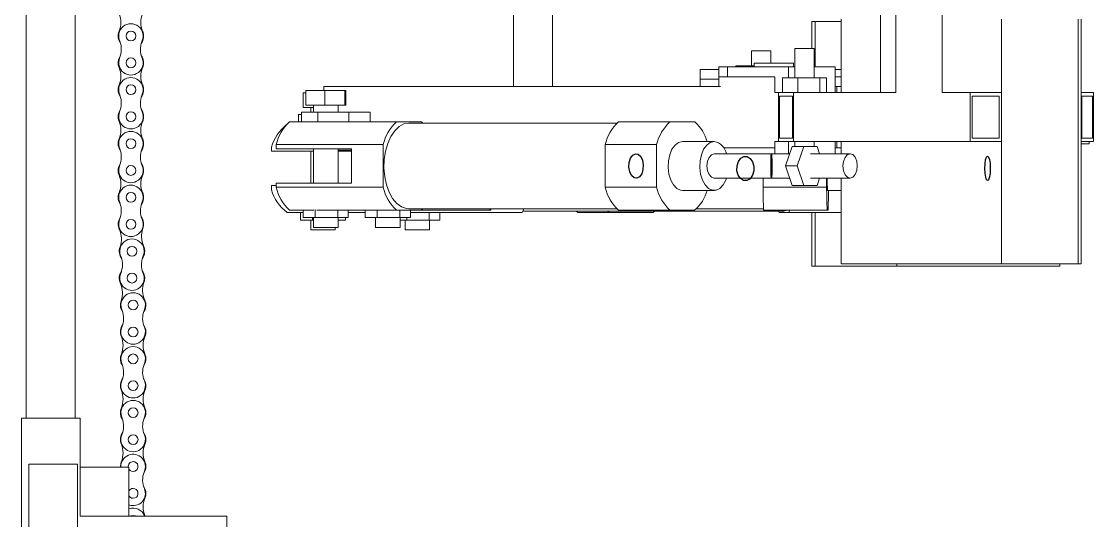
# Model space of a CAD drawing. Header units: millimetres. Extents: x 127 to 2222, y 23 to 864.
# Drawn here: x 777.4 to 887.1, y 612 to 663 of the extents above; entities that cross this region are included whole.
import ezdxf

# ---------------------------------------------------------------- set-up
doc = ezdxf.new("R2010")
doc.units = ezdxf.units.MM

msp = doc.modelspace()

# ---------------------------------------------------------------- linework, layer by layer
at = {"color": 7, "linetype": 'Continuous', "lineweight": 15}
for p, q in [((777.86, 622.46), (777.86, 746.35)), ((865.26, 655.73), (865.26, 725.73)), ((866.81, 655.73), (866.81, 725.73)), ((871.57, 655.73), (871.57, 725.73)), ((782.86, 622.46), (782.86, 681.35)), ((827.69, 670.73), (827.69, 656.35)), ((831.69, 656.35), (831.69, 670.73)), ((858.57, 662.98), (858.23, 662.98)), ((858.23, 660.23), (858.23, 662.98)), ((858.57, 658.35), (858.57, 662.98)), ((858.57, 662.98), (861.23, 662.98)), ((861.22, 655.73), (861.22, 663.23)), ((877.62, 638.23), (877.62, 663.23)), ((885.49, 638.23), (885.49, 663.23)), ((885.78, 638.23), (885.78, 663.23)), ((852.04, 659.98), (852.04, 658.48)), ((852.04, 659.98), (853.74, 659.98)), ((853.74, 659.98), (854.04, 659.98)), ((854.04, 658.73), (854.04, 659.98)), ((856.48, 660.23), (856.48, 657.23)), ((856.48, 660.23), (856.9, 660.23)), ((856.9, 660.23), (858.48, 660.23)), ((858.48, 657.23), (858.48, 660.23)), ((848.7, 658.35), (848.7, 657.35)), ((848.7, 658.35), (849.61, 658.35)), ((849.61, 658.35), (849.61, 657.35)), ((849.61, 658.35), (855.85, 658.35)), ((850.46, 658.48), (850.46, 658.35)), ((852.34, 658.48), (850.46, 658.48)), ((852.34, 658.73), (852.34, 658.35)), ((856.34, 658.73), (852.34, 658.73)), ((855.85, 658.35), (855.85, 657.23)), ((855.85, 658.35), (856.48, 658.35)), ((856.34, 658.35), (856.34, 658.73)), ((858.48, 658.35), (860.6, 658.35)), ((860.6, 658.35), (860.6, 655.73)), ((846.82, 658.1), (846.82, 657.1)), ((846.82, 658.1), (848.7, 658.1)), ((846.82, 657.1), (846.82, 656.35)), ((848.7, 657.1), (846.82, 657.1)), ((848.7, 657.35), (848.7, 656.35)), ((849.61, 657.35), (848.7, 657.35)), ((854.44, 657.35), (849.61, 657.35)), ((854.44, 655.73), (854.44, 657.35)), ((855.23, 657.23), (855.23, 655.73)), ((855.23, 657.23), (856.81, 657.23)), ((856.81, 657.23), (856.81, 655.73)), ((856.81, 657.23), (859.06, 657.23)), ((859.06, 657.23), (859.06, 655.73)), ((859.06, 657.23), (859.73, 657.23)), ((859.73, 657.23), (859.73, 655.73)), ((860.6, 658.1), (861.22, 658.1)), ((861.22, 657.35), (860.6, 657.35)), ((808.31, 655.95), (808.31, 656.35)), ((848.89, 656.35), (808.31, 656.35)), ((860.6, 656.35), (861.22, 656.35)), ((860.77, 655.73), (860.77, 656.35)), ((860.77, 655.73), (860.77, 656.35)), ((806.17, 655.7), (806.17, 654.2)), ((806.17, 655.7), (806.45, 655.7)), ((806.45, 655.95), (806.45, 654.45)), ((806.45, 655.95), (808.39, 655.95)), ((808.39, 655.95), (808.39, 654.45)), ((808.39, 655.95), (810.44, 655.95)), ((810.44, 655.95), (810.44, 654.45)), ((810.44, 655.95), (810.55, 655.95)), ((810.55, 655.95), (810.55, 654.45)), ((854.44, 655.73), (854.81, 655.73)), ((854.81, 650.73), (854.81, 655.73)), ((854.81, 655.73), (855.23, 655.73)), ((854.91, 655.38), (856.25, 655.38)), ((854.91, 651.08), (854.91, 655.38)), ((855.23, 655.73), (855.72, 655.73)), ((855.72, 655.73), (856.36, 655.73)), ((856.25, 655.38), (856.25, 651.08)), ((856.36, 655.73), (856.36, 650.73)), ((866.81, 655.73), (856.36, 655.73)), ((874.42, 655.73), (871.57, 655.73)), ((874.42, 655.73), (874.42, 650.73)), ((877.62, 655.73), (874.42, 655.73)), ((874.64, 651.08), (874.64, 655.38)), ((874.64, 655.38), (877.39, 655.38)), ((877.39, 655.38), (877.39, 651.08)), ((877.62, 650.73), (877.62, 655.73)), ((885.78, 650.73), (885.78, 655.73)), ((885.78, 655.73), (887.05, 655.73)), ((886.96, 655.38), (885.87, 655.38)), ((885.87, 655.38), (885.87, 651.08)), ((886.96, 651.08), (886.96, 655.38)), ((887.05, 655.73), (887.05, 650.73)), ((806.17, 654.2), (807.25, 654.2)), ((806.45, 654.45), (808.39, 654.45)), ((806.97, 654.2), (806.97, 653.73)), ((807.25, 654.45), (807.25, 653.73)), ((808.39, 654.45), (810.44, 654.45)), ((809.75, 653.73), (809.75, 654.45)), ((810.44, 654.45), (810.55, 654.45)), ((806.23, 652.73), (804.79, 652.73)), ((805.72, 653.48), (805.72, 652.73)), ((806, 653.48), (805.72, 653.48)), ((806, 653.73), (806, 652.73)), ((807.7, 653.73), (806, 653.73)), ((806.23, 652.73), (807.7, 652.73)), ((807.7, 652.73), (807.7, 653.73)), ((810.87, 653.73), (807.7, 653.73)), ((807.7, 652.73), (808.21, 652.73)), ((815.74, 652.73), (808.21, 652.73)), ((810.87, 652.73), (810.87, 653.73)), ((813.05, 653.73), (810.87, 653.73)), ((813.05, 653.73), (813.05, 652.73)), ((818.29, 652.73), (815.74, 652.73)), ((818.43, 652.6), (818.29, 652.73)), ((843.71, 652.73), (838.44, 652.73)), ((846.26, 652.73), (843.71, 652.73)), ((838.3, 652.6), (817.01, 652.6)), ((848.23, 650.73), (844.99, 650.73)), ((854.44, 649.48), (854.44, 650.73)), ((854.44, 650.73), (854.81, 650.73)), ((856.36, 650.73), (854.81, 650.73)), ((856.25, 651.08), (854.91, 651.08)), ((855.85, 649.48), (855.85, 650.73)), ((874.42, 650.73), (856.36, 650.73)), ((856.48, 650.73), (856.48, 650.23)), ((858.48, 650.23), (858.48, 650.73)), ((860.6, 649.48), (860.6, 650.73)), ((860.77, 650.1), (860.77, 650.73)), ((861.22, 649.48), (861.22, 650.73)), ((877.62, 650.73), (874.42, 650.73)), ((877.39, 651.08), (874.64, 651.08)), ((885.78, 650.73), (887.05, 650.73)), ((886.59, 650.48), (885.78, 650.48)), ((885.87, 651.08), (886.96, 651.08)), ((886.59, 650.73), (886.59, 650.48)), ((802.93, 650.16), (802.93, 649.73)), ((807.25, 649.73), (802.93, 649.73)), ((814.38, 650.41), (803.43, 650.41)), ((803.43, 649.98), (803.43, 650.41)), ((811.13, 649.98), (803.43, 649.98)), ((806.97, 649.73), (806.97, 646.48)), ((807.25, 649.98), (807.25, 646.48)), ((809.75, 646.48), (809.75, 649.98)), ((809.75, 649.85), (811.13, 649.85)), ((811.13, 649.73), (809.75, 649.73)), ((811.13, 646.48), (811.13, 649.98)), ((814.38, 646.05), (814.38, 650.41)), ((842.35, 650.41), (837.08, 650.41)), ((837.08, 646.05), (837.08, 650.41)), ((842.35, 646.05), (842.35, 650.41)), ((855.95, 649.48), (848.23, 649.48)), ((854.44, 650.1), (849.2, 650.1)), ((856.2, 650.23), (855.52, 648.23)), ((857.42, 650.23), (856.2, 650.23)), ((857.42, 650.23), (856.74, 648.23)), ((857.7, 650.23), (857.42, 650.23)), ((857.7, 650.23), (858.48, 650.23)), ((862.15, 649.48), (858.09, 649.48)), ((858.77, 650.23), (858.48, 650.23)), ((859.02, 649.48), (858.77, 650.23)), ((861.22, 650.1), (860.6, 650.1)), ((856.74, 648.23), (855.52, 648.23)), ((855.52, 648.23), (856.2, 646.23)), ((856.74, 648.23), (857.42, 646.23)), ((802.93, 646.23), (802.93, 645.8)), ((803.43, 646.23), (802.93, 646.23)), ((803.43, 646.05), (803.43, 646.48)), ((803.43, 646.48), (811.13, 646.48)), ((848.23, 646.98), (855.95, 646.98)), ((853.24, 646.05), (853.24, 646.98)), ((857.42, 646.23), (856.2, 646.23)), ((857.42, 646.23), (858.77, 646.23)), ((858.09, 646.98), (862.15, 646.98)), ((858.77, 646.23), (859.02, 646.98)), ((859.74, 646.05), (859.74, 646.98)), ((861.22, 638.23), (861.22, 646.98)), ((814.38, 646.05), (803.43, 646.05)), ((842.35, 646.05), (837.08, 646.05)), ((844.99, 645.73), (848.23, 645.73)), ((859.74, 646.05), (853.24, 646.05)), ((859.84, 645.73), (861.22, 645.73)), ((806.19, 643.48), (804.55, 643.48)), ((807.26, 643.73), (804.79, 643.73)), ((805.91, 643.48), (805.91, 642.7)), ((806.19, 643.73), (806.19, 642.95)), ((807.41, 642.95), (806.19, 642.95)), ((807.14, 642.95), (807.14, 642.7)), ((807.25, 642.95), (807.25, 641.95)), ((807.41, 643.78), (807.41, 642.95)), ((809.72, 642.95), (807.41, 642.95)), ((815.74, 643.73), (807.59, 643.73)), ((809.72, 643.73), (809.72, 642.95)), ((810.8, 642.95), (809.72, 642.95)), ((809.75, 641.95), (809.75, 642.95)), ((810.53, 642.95), (810.53, 642.7)), ((810.8, 643.73), (810.8, 642.95)), ((812.54, 643.48), (810.8, 643.48)), ((812.54, 643.73), (812.54, 642.95)), ((813.77, 642.95), (812.54, 642.95)), ((813.6, 642.95), (813.6, 641.95)), ((813.77, 643.73), (813.77, 642.95)), ((816.07, 642.95), (813.77, 642.95)), ((818.29, 643.73), (815.74, 643.73)), ((816.07, 643.73), (816.07, 642.95)), ((817.16, 642.95), (816.07, 642.95)), ((816.1, 641.95), (816.1, 642.95)), ((816.79, 642.95), (816.79, 642.7)), ((817.01, 643.85), (838.3, 643.85)), ((817.16, 643.73), (817.16, 642.95)), ((819.07, 643.48), (817.16, 643.48)), ((818.29, 643.73), (818.43, 643.85)), ((825.3, 643.73), (818.29, 643.73)), ((819.09, 643.48), (819.09, 642.7)), ((828.59, 643.48), (819.1, 643.48)), ((820.18, 643.48), (820.18, 642.7)), ((825.29, 643.85), (825.3, 643.73)), ((825.4, 643.73), (825.3, 643.73)), ((825.4, 643.73), (825.4, 643.85)), ((828.65, 643.6), (855.37, 643.6)), ((834.29, 643.48), (834.12, 643.6)), ((837.33, 643.48), (834.29, 643.48)), ((837.5, 643.6), (837.33, 643.48)), ((841.98, 643.48), (837.33, 643.48)), ((843.71, 643.73), (838.44, 643.73)), ((842.15, 643.6), (841.98, 643.48)), ((846.26, 643.73), (843.71, 643.73)), ((846.4, 643.85), (853.29, 643.85)), ((859.79, 643.73), (853.29, 643.73)), ((854.88, 643.48), (854.83, 643.6)), ((855.87, 643.48), (854.88, 643.48)), ((861.22, 643.48), (855.87, 643.48)), ((858.23, 637.98), (858.23, 643.48)), ((858.57, 637.98), (858.57, 643.48)), ((859.89, 643.73), (859.79, 643.73)), ((807.14, 642.7), (805.91, 642.7)), ((806.97, 642.7), (806.97, 641.7)), ((807.25, 642.7), (807.14, 642.7)), ((809.75, 641.95), (807.25, 641.95)), ((809.47, 641.7), (809.47, 641.95)), ((810.53, 642.7), (809.75, 642.7)), ((814.85, 641.95), (813.6, 641.95)), ((816.1, 641.95), (814.85, 641.95)), ((816.79, 642.7), (816.1, 642.7)), ((816.62, 642.7), (816.62, 641.7)), ((819.09, 642.7), (816.79, 642.7)), ((820.18, 642.7), (819.09, 642.7)), ((819.12, 641.7), (819.12, 642.7)), ((809.47, 641.7), (806.97, 641.7)), ((817.87, 641.7), (816.62, 641.7)), ((819.12, 641.7), (817.87, 641.7)), ((858.57, 637.98), (858.23, 637.98)), ((858.57, 637.98), (866.94, 637.98)), ((861.22, 638.23), (877.62, 638.23)), ((866.94, 637.98), (866.94, 638.23)), ((866.94, 637.98), (883.61, 637.98)), ((877.62, 638.23), (885.49, 638.23)), ((883.61, 637.98), (883.61, 638.23)), ((885.78, 638.23), (885.49, 638.23)), ((777.36, 604.98), (777.36, 622.46)), ((783.36, 622.46), (777.36, 622.46)), ((783.36, 617.46), (783.36, 622.46)), ((778.11, 605.25), (778.11, 617.75)), ((778.11, 617.75), (783.11, 617.75)), ((783.11, 617.75), (783.11, 607.07)), ((783.36, 617.46), (783.36, 612.46)), ((783.36, 617.46), (788.36, 617.46)), ((788.36, 612.46), (788.36, 617.46)), ((783.36, 612.46), (788.36, 612.46)), ((798.36, 612.46), (788.36, 612.46)), ((790.01, 612.46), (789.99, 612.51)), ((798.36, 612.46), (798.36, 607.46))]:
    msp.add_line(p, q, dxfattribs=at)
at = {"color": 7, "linetype": 'Continuous', "lineweight": 15, "flags": 128}
for points in [[(817.01, 652.6), (816.5, 652.52), (816, 652.25), (815.55, 651.82), (815.16, 651.24), (814.84, 650.54), (814.61, 649.75), (814.48, 648.89), (814.45, 648.01), (814.53, 647.13), (814.71, 646.3), (814.99, 645.55), (815.34, 644.91), (815.77, 644.4), (816.24, 644.06), (816.75, 643.88), (817.01, 643.85)], [(844.99, 650.73), (844.59, 650.64), (844.23, 650.37), (843.92, 649.94), (843.69, 649.38), (843.55, 648.74), (843.53, 648.06), (843.61, 647.39), (843.79, 646.79), (844.06, 646.29), (844.4, 645.94), (844.79, 645.75), (844.99, 645.73)], [(848.23, 650.73), (847.84, 650.64), (847.47, 650.37), (847.16, 649.94), (846.93, 649.38), (846.8, 648.74), (846.77, 648.06), (846.85, 647.39), (847.04, 646.79), (847.31, 646.29), (847.65, 645.94), (848.03, 645.75), (848.43, 645.75), (848.81, 645.94), (849.15, 646.29), (849.43, 646.79), (849.5, 646.98)], [(848.23, 649.48), (847.95, 649.38), (847.71, 649.11), (847.55, 648.71), (847.5, 648.23), (847.55, 647.75), (847.71, 647.35), (847.95, 647.08), (848.23, 646.98), (848.23, 646.98)], [(862.43, 647.08), (862.15, 646.98), (861.87, 647.07), (861.63, 647.34), (861.47, 647.75), (861.41, 648.23), (861.47, 648.7), (861.63, 649.11), (861.86, 649.38), (862.14, 649.48), (862.42, 649.39), (862.66, 649.12), (862.82, 648.71), (862.88, 648.23), (862.82, 647.76), (862.66, 647.35), (862.43, 647.08)], [(828.74, 643.85), (828.68, 643.68), (828.59, 643.48)], [(855.61, 643.73), (855.57, 643.69), (855.37, 643.6)], [(855.97, 643.73), (855.95, 643.68), (855.87, 643.48)], [(787.58, 618.01), (787.49, 617.51), (787.49, 617.46)], [(788.54, 612.46), (788.59, 612.48), (788.79, 612.52)], [(788.79, 612.52), (788.98, 612.48), (789.03, 612.46)]]:
    msp.add_lwpolyline(points, dxfattribs=at)
at = {"color": 7, "linetype": 'Continuous', "flags": 128}
for points in [[(840.32, 646.99), (840.04, 647.03), (839.79, 647.26), (839.61, 647.64), (839.52, 648.11), (839.55, 648.59), (839.69, 649.02), (839.91, 649.33), (840.18, 649.47), (840.46, 649.43), (840.72, 649.2), (840.9, 648.82), (840.98, 648.35), (840.95, 647.87), (840.82, 647.44), (840.6, 647.13), (840.32, 646.99)], [(854.1, 646.99), (854.09, 647.03), (854.08, 647.26), (854.07, 647.64), (854.07, 648.11), (854.07, 648.59), (854.07, 649.02), (854.08, 649.33), (854.09, 649.47), (854.1, 649.43), (854.11, 649.2), (854.12, 648.82), (854.12, 648.35), (854.12, 647.87), (854.12, 647.44), (854.11, 647.13), (854.1, 646.99)], [(852.16, 648.66), (852.29, 648.21), (852.29, 647.72), (852.15, 647.28), (851.91, 646.93), (851.59, 646.75), (851.25, 646.76), (850.94, 646.95), (850.7, 647.3), (850.57, 647.75), (850.58, 648.24), (850.71, 648.68), (850.95, 649.03), (851.27, 649.21), (851.61, 649.2), (851.92, 649.01), (852.16, 648.66)], [(875.93, 647.96), (875.95, 648.44), (876.01, 648.85), (876.1, 649.13), (876.21, 649.23), (876.32, 649.14), (876.41, 648.88), (876.47, 648.48), (876.49, 648), (876.47, 647.52), (876.42, 647.11), (876.32, 646.83), (876.22, 646.73), (876.11, 646.82), (876.02, 647.08), (875.95, 647.48), (875.93, 647.96)]]:
    msp.add_lwpolyline(points, dxfattribs=at)
at = {"color": 7, "linetype": 'Continuous', "lineweight": 15}
for centre in [(788.56, 661.52), (788.56, 658.77), (788.56, 656.02), (788.56, 653.27), (788.56, 650.52), (788.56, 647.77), (788.56, 645.02), (788.56, 642.27), (788.67, 639.52), (788.67, 636.77), (788.79, 634.02), (788.79, 631.27), (788.79, 628.52), (788.79, 625.77), (788.79, 623.02), (788.79, 620.27)]:
    msp.add_circle(centre, 0.5, dxfattribs=at)
for centre, radius, start, end in [((785.15, 662.89), 2.38, 338.0282, 21.9718), ((791.96, 662.89), 2.38, 158.0282, 201.9718), ((788.56, 661.52), 1.25, 332.9848, 207.0152), ((788.56, 661.52), 1.3, 158.0282, 216.1989), ((788.56, 661.52), 1.3, 323.8011, 21.9718), ((785.3, 660.15), 2.28, 336.9811, 20.5248), ((791.81, 660.15), 2.28, 159.4752, 203.0189), ((788.56, 658.77), 1.3, 144.2506, 201.9718), ((788.56, 658.77), 1.25, 156.9811, 23.0189), ((788.56, 658.77), 1.3, 338.0282, 35.7494), ((785.15, 657.39), 2.38, 338.0282, 21.9718), ((791.96, 657.39), 2.38, 158.0282, 201.9718), ((788.56, 656.02), 1.25, 332.9848, 207.0152), ((788.56, 656.02), 1.3, 158.0282, 216.1989), ((788.56, 656.02), 1.3, 323.8011, 21.9718), ((785.3, 654.65), 2.28, 336.9811, 20.5248), ((791.81, 654.65), 2.28, 159.4752, 203.0189), ((788.56, 653.27), 1.3, 144.2506, 201.9718), ((788.56, 653.27), 1.3, 338.0282, 35.7494), ((788.56, 653.27), 1.25, 156.9811, 23.0189), ((785.15, 651.89), 2.38, 338.0282, 21.9718), ((791.96, 651.89), 2.38, 158.0282, 201.9718), ((807.94, 649.33), 4.64, 132.8129, 166.5156), ((818.89, 649.33), 4.64, 132.8131, 166.5151), ((841.59, 649.33), 4.64, 132.8136, 166.515), ((846.86, 649.33), 4.64, 132.8136, 166.515), ((843.23, 649.42), 4.49, 16.9166, 47.4461), ((788.56, 650.52), 1.25, 332.9848, 207.0152), ((807.34, 648.82), 4.61, 128.6574, 163.0618), ((788.56, 650.52), 1.3, 158.0282, 216.1989), ((788.56, 650.52), 1.3, 323.8011, 21.9718), ((847.95, 649.18), 1.58, 10.9873, 79.7848), ((785.3, 649.15), 2.28, 336.9811, 20.5248), ((791.81, 649.15), 2.28, 159.4752, 203.0189), ((788.56, 647.77), 1.3, 144.2506, 201.9718), ((788.56, 647.77), 1.3, 338.0282, 35.7494), ((788.56, 647.77), 1.25, 156.9811, 23.0189), ((785.15, 646.39), 2.38, 338.0282, 21.9718), ((791.96, 646.39), 2.38, 158.0282, 201.9718), ((788.56, 645.02), 1.25, 332.9848, 207.0152), ((870.02, 646.76), 10.23, 178.7724, 185.7809), ((788.56, 645.02), 1.3, 158.0282, 216.1989), ((788.56, 645.02), 1.3, 323.8011, 21.9718), ((807.3, 647.12), 4.56, 196.8418, 232.9581), ((807.94, 647.13), 4.64, 193.4848, 227.1864), ((818.89, 647.13), 4.64, 193.4852, 227.1862), ((841.59, 647.13), 4.64, 193.4854, 227.1857), ((846.86, 647.13), 4.64, 193.4854, 227.1857), ((843.23, 647.04), 4.49, 312.5546, 343.083), ((926.1, 646.56), 72.86, 180.402, 182.2274), ((932.56, 646.56), 72.82, 180.4015, 182.2279), ((791.54, 646.42), 68.4, 357.7485, 359.4244), ((785.3, 643.65), 2.28, 336.9811, 20.5248), ((791.81, 643.65), 2.28, 159.4752, 203.0189), ((788.56, 642.27), 1.3, 144.2506, 204.3747), ((788.56, 642.27), 1.3, 340.4312, 35.7494), ((788.56, 642.27), 1.25, 156.9811, 23.0189), ((785.21, 640.75), 2.38, 340.4312, 24.3747), ((792.02, 641.04), 2.38, 160.4312, 204.3747), ((788.67, 639.52), 1.25, 332.9848, 207.0152), ((788.67, 639.52), 1.3, 160.4312, 216.1989), ((788.67, 639.52), 1.3, 323.8011, 24.3747), ((785.42, 638.15), 2.28, 336.9811, 20.5248), ((791.92, 638.15), 2.28, 159.4752, 203.0189), ((788.67, 636.77), 1.3, 144.2506, 204.3747), ((788.67, 636.77), 1.3, 340.4312, 35.7494), ((788.67, 636.77), 1.25, 156.9811, 23.0189), ((785.32, 635.25), 2.38, 340.4312, 24.3747), ((792.13, 635.54), 2.38, 160.4312, 204.3747), ((788.79, 634.02), 1.25, 332.9848, 207.0152), ((788.79, 634.02), 1.3, 160.4312, 216.1989), ((788.79, 634.02), 1.3, 323.8011, 24.3747), ((785.53, 632.65), 2.28, 336.9811, 20.5248), ((792.04, 632.65), 2.28, 159.4752, 203.0189), ((788.79, 631.27), 1.3, 144.2506, 201.9718), ((788.79, 631.27), 1.3, 338.0282, 35.7494), ((788.79, 631.27), 1.25, 156.9811, 23.0189), ((785.38, 629.9), 2.38, 338.0282, 21.9718), ((792.19, 629.9), 2.37, 158.0282, 201.9718), ((788.79, 628.52), 1.25, 332.9848, 207.0152), ((788.79, 628.52), 1.3, 158.0282, 216.1989), ((788.79, 628.52), 1.3, 323.8011, 21.9718), ((785.53, 627.15), 2.28, 336.9811, 20.5248), ((792.04, 627.15), 2.28, 159.4752, 203.0189), ((788.79, 625.77), 1.3, 144.2506, 201.9718), ((788.79, 625.77), 1.3, 338.0282, 35.7494), ((788.79, 625.77), 1.25, 156.9811, 23.0189), ((785.38, 624.4), 2.38, 338.0282, 21.9718), ((792.19, 624.4), 2.37, 158.0282, 201.9718), ((788.79, 623.02), 1.25, 332.9848, 207.0152), ((788.79, 623.02), 1.3, 158.0282, 216.1989), ((788.79, 623.02), 1.3, 323.8011, 21.9718), ((785.53, 621.65), 2.28, 336.9811, 20.5248), ((792.04, 621.65), 2.28, 159.4752, 203.0189), ((788.79, 620.27), 1.3, 144.2506, 201.9718), ((788.79, 620.27), 1.3, 338.0282, 35.7494), ((788.79, 620.27), 1.25, 156.9811, 23.0189), ((785.38, 618.9), 2.38, 338.0282, 21.9718), ((792.19, 618.9), 2.37, 158.0282, 201.9718), ((788.79, 617.52), 1.25, 332.9848, 183.0063), ((788.79, 617.52), 0.5, 90, 187.5339), ((788.79, 617.52), 0.5, 211.855, 90), ((788.79, 617.52), 1.3, 323.8011, 21.9718), ((792.04, 616.15), 2.28, 159.4752, 203.0189), ((788.79, 614.77), 1.3, 338.0282, 35.7494), ((788.79, 614.77), 0.5, 211.855, 90), ((788.79, 614.77), 0.5, 90, 148.145), ((788.79, 614.77), 1.25, 250.1381, 23.0189), ((792.19, 613.4), 2.37, 158.0282, 201.9718), ((788.79, 612.02), 1.25, 20.3378, 109.8619)]:
    msp.add_arc(centre, radius, start, end, dxfattribs=at)

doc.saveas('drawing.dxf')
